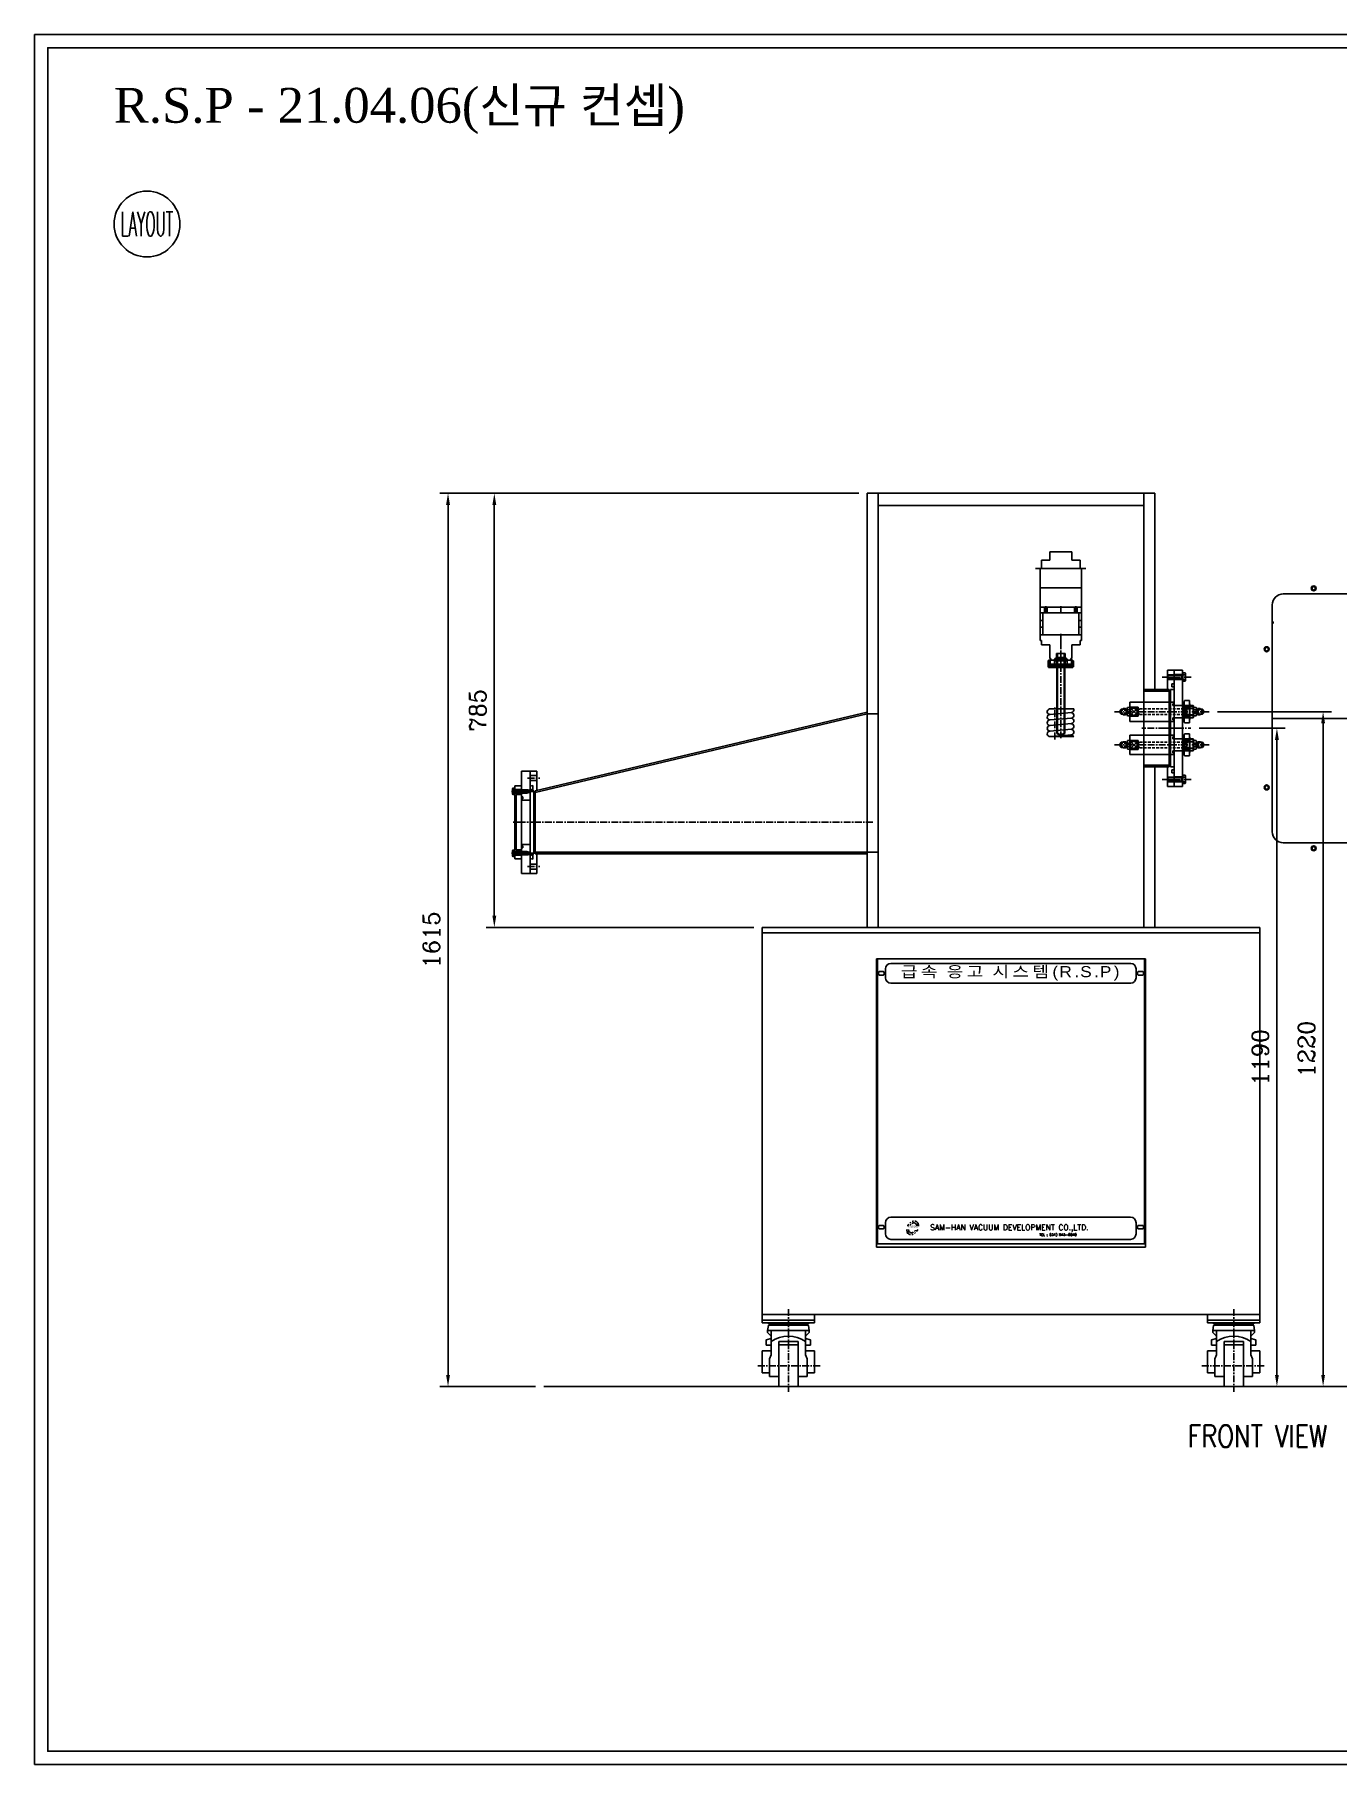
# Model space of a CAD drawing. Extents: x 109308 to 114204, y 60901 to 64142.
# Drawn here: x 109308 to 111663, y 60901 to 64029 of the extents above; entities that cross this region are included whole.
import ezdxf
from ezdxf.enums import TextEntityAlignment as Align

# ---------------------------------------------------------------- set-up
doc = ezdxf.new("R2010")
doc.units = 0
doc.header["$LTSCALE"] = 10
doc.header["$MEASUREMENT"] = 0
for name, pattern in [('CENTER', [2, 1.25, -0.25, 0.25, -0.25]), ('HIDDENX2', [0.75, 0.5, -0.25]), ('PHANTOM', [2.5, 1.25, -0.25, 0.25, -0.25, 0.25, -0.25])]:
    doc.linetypes.add(name, pattern=pattern)
doc.layers.get('0').update_dxf_attribs({"linetype": 'CONTINUOUS'})
doc.layers.get('DEFPOINTS').update_dxf_attribs({"linetype": 'CONTINUOUS'})
for name, color, linetype in [('1', 2, 'CONTINUOUS'), ('BOM-UDEF', 3, 'CONTINUOUS'), ('CL', 1, 'CENTER'), ('HI', 4, 'HIDDENX2'), ('HOL1', 6, 'PHANTOM'), ('IL', 5, 'PHANTOM'), ('LINE', 3, 'CONTINUOUS'), ('NAME', 3, 'CONTINUOUS'), ('RD', 1, 'CONTINUOUS'), ('RE', 1, 'CONTINUOUS'), ('가시적인_것_ISO_', 3, 'CONTINUOUS'), ('가시적인_좁은_것_ISO_', 3, 'CONTINUOUS')]:
    doc.layers.add(name, color=color, linetype=linetype)
doc.styles.add('RO', font='romans.shx')
doc.styles.add('ROMANC', font='romanc.shx')
doc.styles.add('ROMANC_1_0', font='romanc.shx')
doc.styles.get("Standard").update_dxf_attribs({"font": 'romanc.shx', "bigfont": 'whgtxt.shx'})
doc.styles.add('STYLE1', font='@Gulim.ttf')
doc.dimstyles.new('삼한진공', dxfattribs={"dimscale": 0, "dimtxt": 2.5, "dimasz": 2.5, "dimexe": 1, "dimexo": 1, "dimgap": 1, "dimtad": 1, "dimtoh": 1, "dimdec": 4, "dimtxsty": 'RO', "dimcen": 0, "dimclrd": 2, "dimclre": 2, "dimclrt": 3, "dimazin": 3, "dimtp": 0.3, "dimtfac": 0.5, "dimtdec": 4, "dimtofl": 0, "dimtmove": 0, "dimatfit": 3, "dimtolj": 2})

# ---------------------------------------------------------------- blocks, each defined once
blk = doc.blocks.new('A$C2DFC3B60')
for p, q in [((46.4, 174.9), (46.4, 210)), ((58.4, 210), (46.4, 210)), ((58.4, 200.8), (46.4, 200.8)), ((58.4, 194.2), (46.4, 194.2)), ((58.4, 105), (58.4, 210)), ((3.4, 174.9), (49.4, 174.9)), ((3.4, 105), (3.4, 174.9)), ((3.4, 171.9), (49.4, 171.9)), ((49.4, 174.9), (49.4, 105)), ((49.4, 172.7), (51.5, 172.7)), ((51.5, 105), (51.5, 174.9)), ((51.5, 174.9), (58.4, 174.9)), ((54.2, 179.8), (54.2, 185.5)), ((54.2, 179.8), (54.2, 185.5)), ((58.4, 185.5), (54.2, 185.5)), ((58.4, 185.5), (54.2, 185.5)), ((58.4, 179.8), (54.2, 179.8)), ((58.4, 179.8), (54.2, 179.8)), ((3.4, 105), (3.4, 35.1)), ((49.4, 35.1), (49.4, 105)), ((51.5, 105), (51.5, 35.1)), ((58.4, 105), (58.4, 0)), ((3.4, 38.1), (49.4, 38.1)), ((3.4, 35.1), (49.4, 35.1)), ((46.4, 35.1), (46.4, 0)), ((49.4, 37.3), (51.5, 37.3)), ((51.5, 35.1), (58.4, 35.1)), ((58.4, 15.8), (46.4, 15.8)), ((58.4, 9.2), (46.4, 9.2)), ((58.4, 30.2), (54.2, 30.2)), ((58.4, 30.2), (54.2, 30.2)), ((54.2, 30.2), (54.2, 24.5)), ((54.2, 30.2), (54.2, 24.5)), ((58.4, 24.5), (54.2, 24.5)), ((58.4, 24.5), (54.2, 24.5)), ((58.4, 0), (46.4, 0))]:
    blk.add_line(p, q)
at = {"layer": 'CL'}
for p, q in [((59.4, 197.5), (44.9, 197.5)), ((62.4, 105), (0, 105)), ((59.4, 12.5), (44.9, 12.5))]:
    blk.add_line(p, q, dxfattribs=at)
at = {"layer": 'DEFPOINTS', "color": 0, "linetype": 'BYBLOCK'}
for p in [(49.4, 35.1), (51.5, 35.1), (46.4, 0)]:
    blk.add_point(p, dxfattribs=at)
at = {"layer": 'RD'}
for p, q in [((58.4, 201.5), (46.4, 201.5)), ((58.4, 193.5), (46.4, 193.5)), ((58.4, 16.5), (46.4, 16.5)), ((58.4, 8.5), (46.4, 8.5))]:
    blk.add_line(p, q, dxfattribs=at)
blk = doc.blocks.new('A$C5B1021CC')
for p, q in [((96.7, 201.5), (96, 200.8)), ((96, 200.8), (96, 194.2)), ((96, 194.2), (96.7, 193.5)), ((123, 201.5), (96.7, 201.5)), ((96.7, 201.5), (96.7, 193.5)), ((96.7, 193.5), (123, 193.5)), ((123, 210), (108, 210)), ((108, 0), (108, 210)), ((123, 202), (108, 202)), ((123, 193), (108, 193)), ((121.4, 201.5), (121.4, 193.5)), ((123, 0), (123, 210)), ((123.4, 203.4), (123, 203.4)), ((123, 191.7), (123.4, 191.7)), ((123.4, 205), (123.4, 190)), ((127.8, 205), (123.4, 205)), ((127.8, 201.5), (123.4, 201.5)), ((127.8, 193.5), (123.4, 193.5)), ((123.4, 190), (127.8, 190)), ((128.5, 191.7), (128.5, 203.3)), ((10, 137.5), (12, 139.8)), ((10, 137.5), (10, 132.5)), ((10, 132.5), (12, 130.3)), ((12, 139.8), (15, 139.8)), ((12, 139.8), (12, 130.3)), ((12, 130.3), (15, 130.3)), ((15, 139.8), (15.7, 140.5)), ((15, 130.3), (15.7, 129.5)), ((15.7, 140.5), (20.2, 140.5)), ((15.7, 129.5), (20.2, 129.5)), ((21, 139.8), (20.2, 140.5)), ((21, 130.3), (20.2, 129.5)), ((21, 139.8), (23, 139.8)), ((21, 130.3), (23, 130.3)), ((23, 140.8), (23, 129.3)), ((27.5, 142.8), (23.5, 142.8)), ((27.5, 138.3), (23.5, 138.3)), ((27.5, 131.8), (23.5, 131.8)), ((27.5, 127.3), (23.5, 127.3)), ((28, 152.5), (108, 152.5)), ((28, 117.5), (28, 152.5)), ((28, 143.1), (43, 126.9)), ((43, 143.1), (28, 126.9)), ((28, 143.1), (43, 143.1)), ((28, 126.9), (43, 126.9)), ((43, 143.1), (43, 126.9)), ((108, 149.4), (105.7, 149.4)), ((105.7, 149.4), (105.7, 146)), ((105.7, 146), (142.3, 146)), ((123, 152.5), (126, 152.5)), ((123, 145.3), (123.8, 146)), ((123, 146), (123, 145.3)), ((126, 152.5), (126, 135)), ((126, 149), (126, 135)), ((126, 145.3), (136, 145.3)), ((126, 117.5), (126, 135)), ((126, 121), (126, 135)), ((126.5, 155), (135.5, 155)), ((126.5, 143), (135.5, 143)), ((126.5, 127), (135.5, 127)), ((136, 149), (136, 135)), ((136, 121), (136, 135)), ((142.3, 124), (142.3, 146)), ((143, 145.3), (142.3, 146)), ((143, 145.3), (143, 124.8)), ((143.5, 142.8), (147.5, 142.8)), ((143.5, 138.3), (147.5, 138.3)), ((143.5, 131.8), (147.5, 131.8)), ((143.5, 127.3), (147.5, 127.3)), ((148, 140.8), (148, 129.3)), ((150, 139.8), (148, 139.8)), ((150, 130.3), (148, 130.3)), ((150, 139.8), (150.7, 140.5)), ((150, 130.3), (150.7, 129.5)), ((155.2, 140.5), (150.7, 140.5)), ((155.2, 129.5), (150.7, 129.5)), ((156, 139.8), (155.2, 140.5)), ((156, 130.3), (155.2, 129.5)), ((159, 139.8), (156, 139.8)), ((159, 130.3), (156, 130.3)), ((161, 137.5), (159, 139.8)), ((159, 139.8), (159, 130.3)), ((161, 132.5), (159, 130.3)), ((161, 137.5), (161, 132.5)), ((28, 117.5), (108, 117.5)), ((105.7, 124), (142.3, 124)), ((105.7, 120.6), (105.7, 124)), ((108, 120.6), (105.7, 120.6)), ((123, 124), (123, 124.8)), ((123, 124.8), (123.8, 124)), ((123, 117.5), (126, 117.5)), ((126, 124.8), (136, 124.8)), ((126.5, 115), (135.5, 115)), ((126.5, 95), (135.5, 95)), ((143, 124.8), (142.3, 124)), ((10, 77.5), (12, 79.8)), ((10, 77.5), (10, 72.5)), ((10, 72.5), (12, 70.3)), ((12, 79.8), (15, 79.8)), ((12, 79.8), (12, 70.3)), ((12, 70.3), (15, 70.3)), ((15, 79.8), (15.7, 80.5)), ((15, 70.3), (15.7, 69.5)), ((15.7, 80.5), (20.2, 80.5)), ((15.7, 69.5), (20.2, 69.5)), ((21, 79.8), (20.2, 80.5)), ((21, 70.3), (20.2, 69.5)), ((21, 79.8), (23, 79.8)), ((21, 70.3), (23, 70.3)), ((23, 80.8), (23, 69.3)), ((27.5, 82.8), (23.5, 82.8)), ((27.5, 78.3), (23.5, 78.3)), ((27.5, 71.7), (23.5, 71.7)), ((27.5, 67.3), (23.5, 67.3)), ((28, 92.5), (108, 92.5)), ((28, 57.5), (28, 92.5)), ((28, 83.1), (43, 66.9)), ((43, 83.1), (28, 66.9)), ((28, 83.1), (43, 83.1)), ((28, 66.9), (43, 66.9)), ((43, 83.1), (43, 66.9)), ((108, 89.4), (105.7, 89.4)), ((105.7, 89.4), (105.7, 86)), ((105.7, 86), (142.3, 86)), ((105.7, 64), (142.3, 64)), ((105.7, 60.6), (105.7, 64)), ((123, 92.5), (126, 92.5)), ((123, 85.3), (123.8, 86)), ((123, 86), (123, 85.3)), ((123, 64), (123, 64.8)), ((123, 64.8), (123.8, 64)), ((126, 92.5), (126, 75)), ((126, 89), (126, 75)), ((126, 85.3), (136, 85.3)), ((126, 57.5), (126, 75)), ((126, 61), (126, 75)), ((126, 64.8), (136, 64.8)), ((126.5, 83), (135.5, 83)), ((126.5, 67), (135.5, 67)), ((136, 89), (136, 75)), ((136, 61), (136, 75)), ((142.3, 64), (142.3, 86)), ((143, 85.3), (142.3, 86)), ((143, 64.8), (142.3, 64)), ((143, 85.3), (143, 64.8)), ((143.5, 82.8), (147.5, 82.8)), ((143.5, 78.3), (147.5, 78.3)), ((143.5, 71.7), (147.5, 71.7)), ((143.5, 67.3), (147.5, 67.3)), ((148, 80.8), (148, 69.3)), ((150, 79.8), (148, 79.8)), ((150, 70.3), (148, 70.3)), ((150, 79.8), (150.7, 80.5)), ((150, 70.3), (150.7, 69.5)), ((155.2, 80.5), (150.7, 80.5)), ((155.2, 69.5), (150.7, 69.5)), ((156, 79.8), (155.2, 80.5)), ((156, 70.3), (155.2, 69.5)), ((159, 79.8), (156, 79.8)), ((159, 70.3), (156, 70.3)), ((161, 77.5), (159, 79.8)), ((159, 79.8), (159, 70.3)), ((161, 72.5), (159, 70.3)), ((161, 77.5), (161, 72.5)), ((28, 57.5), (108, 57.5)), ((108, 60.6), (105.7, 60.6)), ((123, 57.5), (126, 57.5)), ((126.5, 55), (135.5, 55)), ((96, 15.8), (96.7, 16.5)), ((96, 15.8), (96, 9.2)), ((96.7, 8.5), (96, 9.2)), ((96.7, 8.5), (96.7, 16.5)), ((96.7, 16.5), (123, 16.5)), ((123, 8.5), (96.7, 8.5)), ((123, 17), (108, 17)), ((123, 8), (108, 8)), ((123, 0), (108, 0)), ((121.4, 8.5), (121.4, 16.5)), ((123, 18.4), (123.4, 18.4)), ((123.4, 6.7), (123, 6.7)), ((123.4, 20), (127.8, 20)), ((123.4, 5), (123.4, 20)), ((127.8, 16.5), (123.4, 16.5)), ((127.8, 8.5), (123.4, 8.5)), ((127.8, 5), (123.4, 5)), ((128.5, 18.3), (128.5, 6.7))]:
    blk.add_line(p, q)
at = {"color": 1}
for p, q in [((15, 139.8), (21, 139.8)), ((15, 130.3), (21, 130.3)), ((29, 140.7), (28, 141.7)), ((29, 129.3), (28, 128.3)), ((28.1, 141.6), (40, 141.2)), ((28.1, 128.4), (40, 128.8)), ((40, 141.2), (41.6, 140.2)), ((40, 128.8), (41.6, 129.8)), ((131, 141.2), (129.4, 140.2)), ((131, 128.8), (129.4, 129.8)), ((142.9, 141.6), (131, 141.2)), ((142.9, 128.4), (131, 128.8)), ((142, 140.7), (143, 141.7)), ((142, 129.3), (143, 128.3)), ((156, 139.8), (150, 139.8)), ((156, 130.3), (150, 130.3)), ((15, 79.8), (21, 79.8)), ((15, 70.3), (21, 70.3)), ((29, 80.7), (28, 81.7)), ((29, 69.3), (28, 68.3)), ((28.1, 81.6), (40, 81.2)), ((28.1, 68.4), (40, 68.8)), ((40, 81.2), (41.6, 80.2)), ((40, 68.8), (41.6, 69.8)), ((131, 81.2), (129.4, 80.2)), ((131, 68.8), (129.4, 69.8)), ((142.9, 81.6), (131, 81.2)), ((142.9, 68.4), (131, 68.8)), ((142, 80.7), (143, 81.7)), ((142, 69.3), (143, 68.3)), ((156, 79.8), (150, 79.8)), ((156, 70.3), (150, 70.3))]:
    blk.add_line(p, q, dxfattribs=at)
for centre, radius, start, end in [((125.9, 203.3), 2.57, 317.0873, 42.9127), ((116.5, 197.5), 12, 340.5288, 19.4712), ((125.9, 191.7), 2.57, 317.0873, 42.9127), ((28.3, 140.5), 5.31, 154.9424, 205.0576), ((33.8, 135), 10.8, 162.5077, 197.4923), ((28.3, 129.5), 5.31, 154.9424, 205.0576), ((22.7, 140.5), 5.31, 334.9424, 25.0576), ((17.2, 135), 10.8, 342.5077, 17.4923), ((22.7, 129.5), 5.31, 334.9424, 25.0576), ((162.2, 149), 36.3, 170.4727, 189.5273), ((190.2, 135), 64.2, 172.8473, 187.1527), ((162.2, 121), 36.3, 170.4727, 189.5273), ((99.7, 149), 36.2, 350.4727, 9.5273), ((71.7, 135), 64.2, 352.8473, 7.1527), ((99.7, 121), 36.2, 350.4727, 9.5273), ((148.3, 140.5), 5.31, 154.9424, 205.0576), ((153.8, 135), 10.8, 162.5077, 197.4923), ((148.3, 129.5), 5.31, 154.9424, 205.0576), ((142.7, 140.5), 5.31, 334.9424, 25.0576), ((137.2, 135), 10.8, 342.5077, 17.4923), ((142.7, 129.5), 5.31, 334.9424, 25.0576), ((162.2, 89), 36.3, 170.4727, 189.5273), ((99.7, 89), 36.2, 350.4727, 9.5273), ((28.3, 80.5), 5.31, 154.9424, 205.0576), ((33.8, 75), 10.8, 162.5077, 197.4923), ((28.3, 69.5), 5.31, 154.9424, 205.0576), ((22.7, 80.5), 5.31, 334.9424, 25.0576), ((17.2, 75), 10.8, 342.5077, 17.4923), ((22.7, 69.5), 5.31, 334.9424, 25.0576), ((190.2, 75), 64.2, 172.8473, 187.1527), ((162.2, 61), 36.3, 170.4727, 189.5273), ((71.7, 75), 64.2, 352.8473, 7.1527), ((99.7, 61), 36.2, 350.4727, 9.5273), ((148.3, 80.5), 5.31, 154.9424, 205.0576), ((153.8, 75), 10.8, 162.5077, 197.4923), ((148.3, 69.5), 5.31, 154.9424, 205.0576), ((142.7, 80.5), 5.31, 334.9424, 25.0576), ((137.2, 75), 10.8, 342.5077, 17.4923), ((142.7, 69.5), 5.31, 334.9424, 25.0576), ((125.9, 18.3), 2.57, 317.0873, 42.9127), ((116.5, 12.5), 12, 340.5288, 19.4712), ((125.9, 6.7), 2.57, 317.0873, 42.9127)]:
    blk.add_arc(centre, radius, start, end)
at = {"layer": 'CL'}
for p, q in [((138.5, 197.5), (86, 197.5)), ((0, 135), (171, 135)), ((93, 105), (138, 105)), ((0, 75), (171, 75)), ((138.5, 12.5), (86, 12.5))]:
    blk.add_line(p, q, dxfattribs=at)
at = {"layer": 'HI'}
for p, q in [((10, 137.5), (23, 137.5)), ((10, 132.5), (23, 132.5)), ((29, 140.7), (43, 140.2)), ((29, 140.7), (29, 129.3)), ((29, 129.3), (43, 129.8)), ((40, 141.2), (40, 128.8)), ((133, 140.2), (43, 140.2)), ((43, 140.2), (44.5, 137.6)), ((43, 129.8), (44.5, 132.4)), ((133, 129.8), (43, 129.8)), ((128, 140.2), (126.5, 137.6)), ((128, 129.8), (126.5, 132.4)), ((142, 140.7), (128, 140.2)), ((128, 140.2), (128, 129.8)), ((142, 129.3), (128, 129.8)), ((131, 141.2), (131, 128.8)), ((142, 140.7), (142, 129.3)), ((161, 137.5), (148, 137.5)), ((161, 132.5), (148, 132.5)), ((10, 77.5), (23, 77.5)), ((10, 72.5), (23, 72.5)), ((29, 80.7), (43, 80.2)), ((29, 80.7), (29, 69.3)), ((29, 69.3), (43, 69.8)), ((40, 81.2), (40, 68.8)), ((133, 80.2), (43, 80.2)), ((43, 80.2), (44.5, 77.6)), ((43, 69.8), (44.5, 72.4)), ((133, 69.8), (43, 69.8)), ((128, 80.2), (126.5, 77.6)), ((128, 69.8), (126.5, 72.4)), ((142, 80.7), (128, 80.2)), ((128, 80.2), (128, 69.8)), ((142, 69.3), (128, 69.8)), ((131, 81.2), (131, 68.8)), ((142, 80.7), (142, 69.3)), ((161, 77.5), (148, 77.5)), ((161, 72.5), (148, 72.5))]:
    blk.add_line(p, q, dxfattribs=at)
at = {"layer": 'RD', "color": 1}
for p, q in [((96, 200.8), (121.4, 200.8)), ((96, 194.2), (121.4, 194.2)), ((121.4, 200.8), (122.6, 201.5)), ((121.4, 194.2), (122.6, 193.5)), ((96, 15.8), (121.4, 15.8)), ((96, 9.2), (121.4, 9.2)), ((121.4, 15.8), (122.6, 16.5)), ((121.4, 9.2), (122.6, 8.5))]:
    blk.add_line(p, q, dxfattribs=at)
at = {"layer": 'RE'}
for p, q in [((123, 145.3), (143, 145.3)), ((123, 124.8), (143, 124.8)), ((123, 85.3), (143, 85.3)), ((123, 64.8), (143, 64.8))]:
    blk.add_line(p, q, dxfattribs=at)
blk = doc.blocks.new('AN-237')
at = {"color": 7}
for p, q in [((-46.19, 0), (-46.19, -2.6)), ((-42.66, 0), (-42.66, -2.6)), ((42.66, 0), (42.66, -2.6)), ((46.19, 0), (46.19, -2.6)), ((-46.19, -2.6), (-42.66, -2.6)), ((42.66, -2.6), (46.19, -2.6))]:
    blk.add_line(p, q, dxfattribs=at)
blk = doc.blocks.new('A$C77567018')
for p, q in [((5, 185), (5, 0)), ((21, 185), (5, 185)), ((21, 0), (21, 185)), ((5, 151.5), (5.5, 151)), ((5, 145.5), (5.5, 146)), ((5, 132.5), (21, 132.5)), ((5.5, 151), (5.5, 146)), ((5.5, 151), (17.5, 151)), ((5.5, 146), (17.5, 146)), ((15, 151.5), (15, 145.5)), ((17.5, 151), (17.5, 146)), ((17.5, 151), (18.9, 148.5)), ((17.5, 146), (18.9, 148.5)), ((5, 52.5), (21, 52.5)), ((5, 39.5), (5.5, 39)), ((5, 33.5), (5.5, 34)), ((5.5, 34), (5.5, 39)), ((5.5, 39), (17.5, 39)), ((5.5, 34), (17.5, 34)), ((15, 33.5), (15, 39.5)), ((17.5, 34), (17.5, 39)), ((17.5, 39), (18.9, 36.5)), ((17.5, 34), (18.9, 36.5)), ((21, 0), (5, 0))]:
    blk.add_line(p, q)
at = {"layer": 'CL'}
for p, q in [((0, 148.5), (26, 148.5)), ((0, 92.5), (26, 92.5)), ((0, 36.5), (26, 36.5))]:
    blk.add_line(p, q, dxfattribs=at)
at = {"layer": 'DEFPOINTS', "color": 0, "linetype": 'BYBLOCK'}
for p in [(21, 185), (21, 0)]:
    blk.add_point(p, dxfattribs=at)
at = {"layer": 'RD'}
for p, q in [((5, 151.5), (15, 151.5)), ((5, 145.5), (15, 145.5)), ((15, 151.5), (15.9, 151)), ((15, 145.5), (15.9, 146)), ((5, 39.5), (15, 39.5)), ((5, 33.5), (15, 33.5)), ((15, 39.5), (15.9, 39)), ((15, 33.5), (15.9, 34))]:
    blk.add_line(p, q, dxfattribs=at)
at = {"xscale": -1, "rotation": 90}
blk.add_blockref('AN-237', (5, 92.5), dxfattribs=at)
blk = doc.blocks.new('A$C1D393EFE')
for p, q in [((3.3, 132), (15.3, 132)), ((3.3, 132), (3.3, 66)), ((3.3, 125.1), (15.3, 125.1)), ((15.3, 116), (15.3, 132)), ((3.3, 118.8), (15.3, 118.8)), ((5.8, 106), (3.3, 108.5)), ((5.8, 116), (15.3, 116)), ((5.8, 66), (5.8, 116)), ((5.8, 66), (5.8, 116)), ((15.3, 66), (15.3, 116)), ((3.3, 0), (3.3, 66)), ((5.8, 66), (5.8, 16)), ((5.8, 66), (5.8, 16)), ((15.3, 66), (15.3, 16)), ((5.8, 26), (3.3, 23.5)), ((3.3, 13.1), (15.3, 13.1)), ((3.3, 6.8), (15.3, 6.8)), ((5.8, 16), (15.3, 16)), ((15.3, 16), (15.3, 0)), ((3.3, 0), (15.3, 0))]:
    blk.add_line(p, q)
at = {"layer": 'CL'}
for p, q in [((0, 122), (18.7, 122)), ((0.5, 66), (17.5, 66)), ((0, 10), (20.7, 10))]:
    blk.add_line(p, q, dxfattribs=at)
at = {"layer": 'DEFPOINTS', "color": 0, "linetype": 'BYBLOCK'}
for p in [(3.3, 132), (3.3, 132), (15.3, 132), (5.8, 106), (15.3, 116), (5.8, 66), (3.3, 23.5), (3.3, 0)]:
    blk.add_point(p, dxfattribs=at)
blk = doc.blocks.new('HS_BOM', base_point=(7564.1, 11526.9))
at = {"layer": 'BOM-UDEF'}
blk.add_circle((7564.1, 11526.9), 0.25, dxfattribs=at)
blk = doc.blocks.new('SAFWEF')
for p, q in [((0, 11.2), (9, 11.2)), ((0, 11.2), (0, -11.2)), ((0, 7.6), (9, 7.6)), ((9, -11.2), (9, 11.2)), ((0, -7.7), (9, -7.7)), ((0, -11.2), (9, -11.2))]:
    blk.add_line(p, q)
blk = doc.blocks.new('SDGT4E5')
for p, q in [((-23, -2), (-23, 9)), ((-23, 9), (-22, 9)), ((-22, -3), (-22, 10)), ((22, 10), (-22, 10)), ((-20.7, 3), (20.7, 3)), ((-20.7, 3), (-20.7, 0)), ((-20.7, 0), (20.7, 0)), ((-20.2, 10), (-19.4, 9.2)), ((-20.2, 3), (-19.4, 3.8)), ((-19.4, 9.2), (-19.4, 3.8)), ((-7.7, -3), (-7.7, 0)), ((7.7, -3), (7.7, 0)), ((20.2, 10), (19.4, 9.2)), ((19.4, 9.2), (19.4, 3.8)), ((20.2, 3), (19.4, 3.8)), ((20.7, 3), (20.7, 0)), ((22, -3), (22, 10)), ((23, 9), (22, 9)), ((23, -2), (23, 9)), ((-22, -2), (-23, -2)), ((22, -3), (-22, -3)), ((22, -2), (23, -2))]:
    blk.add_line(p, q)
at = {"color": 1}
for p, q in [((-20.2, 10), (-20.2, 3)), ((20.2, 10), (20.2, 3))]:
    blk.add_line(p, q, dxfattribs=at)
at = {"layer": 'CL'}
blk.add_line((0, -4.3), (0, 11.3), dxfattribs=at)
blk = doc.blocks.new('SDT34RTEW')
for p, q in [((-7.5, 0), (-7.5, -143.2)), ((-7.5, 0), (7.5, 0)), ((-6, 0), (-6, -143.4)), ((6, 0), (6, -143.4)), ((7.5, 0), (7.5, -143.2)), ((-1.5, -150), (-1.5, -148)), ((-1.5, -150), (1.5, -150)), ((0, -150), (-0.6, -147.2)), ((0, -150), (0.6, -147.2)), ((1.5, -150), (1.5, -148))]:
    blk.add_line(p, q)
for centre, radius, start, end in [((-5.5, -143.2), 2, 180, 252.5424), ((-7, -151.7), 6.6, 33.8882, 82.3375), ((-5, -143.4), 1, 180, 246.4218), ((-7.3, -153.1), 8.98, 41.2022, 77.5079), ((7.3, -153.1), 8.98, 102.4921, 138.7978), ((7, -151.7), 6.6, 97.6625, 146.1118), ((5, -143.4), 1, 293.5782, 0), ((5.5, -143.2), 2, 287.4576, 0)]:
    blk.add_arc(centre, radius, start, end)
at = {"layer": 'CL'}
blk.add_line((0, -153), (0, 3), dxfattribs=at)
blk = doc.blocks.new('A$C5EEA2638')
for p, q in [((0, 40), (5, 40)), ((0, 0), (0, 40)), ((5, 0), (5, 40)), ((0, 26), (5, 26)), ((0, 14), (5, 14)), ((0, 0), (5, 0))]:
    blk.add_line(p, q)
blk = doc.blocks.new('A$C5DA91086')
for p, q in [((0, 12), (0, 2)), ((75, 12), (0, 12)), ((75, 2), (0, 2)), ((8.4, 12), (8.4, 2)), ((12.6, 12), (12.6, 2)), ((62.4, 12), (62.4, 2)), ((66.6, 12), (66.6, 2)), ((75, 12), (75, 2))]:
    blk.add_line(p, q)
at = {"layer": 'CL'}
for p, q in [((10.5, 14), (10.5, 0)), ((37.5, 14), (37.5, 0)), ((64.5, 14), (64.5, 0))]:
    blk.add_line(p, q, dxfattribs=at)
at = {"layer": 'RD'}
for p, q in [((8, 12), (8, 2)), ((13, 12), (13, 2)), ((62, 12), (62, 2)), ((67, 12), (67, 2))]:
    blk.add_line(p, q, dxfattribs=at)
blk = doc.blocks.new('A$C74223D4E')
for p, q in [((10, 129), (10, 126)), ((11, 130), (104, 130)), ((105, 129), (105, 126)), ((11, 125), (104, 125)), ((17.3, 94.2), (26.5, 96.9)), ((17.3, 94.2), (17.3, 84.6)), ((21.3, 120.1), (20, 111)), ((20, 111), (20, 107.3)), ((20, 111), (95, 111)), ((20, 107.3), (26.5, 101)), ((21.3, 123), (21.3, 125)), ((21.3, 123), (93.7, 123)), ((22.3, 121), (92.7, 121)), ((26.5, 111), (26.5, 66.9)), ((88.5, 111), (88.5, 66.9)), ((95, 107.3), (88.5, 101)), ((97.7, 94.2), (88.5, 96.9)), ((93.7, 123), (93.7, 125)), ((93.7, 120.1), (95, 111)), ((95, 111), (95, 107.3)), ((97.7, 94.2), (97.7, 84.6)), ((10, 73.6), (10, 35.6)), ((26.5, 74.6), (11, 74.6)), ((26.5, 84.6), (17.3, 84.6)), ((23.5, 59.7), (26.5, 66.9)), ((40, 91), (40, 84)), ((40, 91), (75, 91)), ((40, 84), (40, 11)), ((74, 85), (41, 85)), ((75, 91), (75, 84)), ((75, 84), (75, 11)), ((88.5, 84.6), (97.7, 84.6)), ((104, 74.6), (88.5, 74.6)), ((88.5, 66.9), (91.5, 59.7)), ((105, 73.6), (105, 35.6)), ((23.5, 34.6), (11, 34.6)), ((23.5, 59.7), (23.5, 28)), ((91.5, 59.7), (91.5, 28)), ((104, 34.6), (91.5, 34.6)), ((40, 28), (23.5, 28)), ((74, 10), (41, 10)), ((91.5, 28), (75, 28))]:
    blk.add_line(p, q)
for centre, radius, start, end in [((11, 129), 1, 90, 180), ((11, 126), 1, 180, 270), ((104, 129), 1, 0, 90), ((104, 126), 1, 270, 0), ((22.3, 120), 1, 90, 172.1076), ((57.5, 47.9), 53.1, 54.2641, 125.7359), ((92.7, 120), 1, 7.8924, 90), ((11, 73.6), 1, 90, 180), ((41, 84), 1, 90, 180), ((74, 84), 1, 0, 90), ((104, 73.6), 1, 0, 90), ((11, 35.6), 1, 180, 270), ((104, 35.6), 1, 270, 0), ((41, 11), 1, 180, 270), ((74, 11), 1, 270, 0)]:
    blk.add_arc(centre, radius, start, end)
at = {"layer": 'CL'}
for p, q in [((57.5, 150), (57.5, 0)), ((115, 47.5), (0, 47.5))]:
    blk.add_line(p, q, dxfattribs=at)
blk = doc.blocks.new('*D19')
at = {"color": 2}
for p, q in [((110798.3, 63199.4), (110124.3, 63199.4)), ((110139.3, 63178.4), (110139.3, 62435.4)), ((110608.3, 62414.4), (110124.3, 62414.4))]:
    blk.add_line(p, q, dxfattribs=at)
for points in [[(110135.8, 63178.4), (110142.8, 63178.4), (110139.3, 63199.4)], [(110135.8, 62435.4), (110142.8, 62435.4), (110139.3, 62414.4)]]:
    blk.add_solid(points, dxfattribs=at)
at = {"layer": 'DEFPOINTS', "color": 0}
for p in [(110813.3, 63199.4), (110139.3, 62414.4), (110623.3, 62414.4)]:
    blk.add_point(p, dxfattribs=at)
at = {"color": 3, "insert": (110109.3, 62806.9), "char_height": 30, "attachment_point": 5, "rotation": 90}
blk.add_mtext('\\A2;785', dxfattribs=at)
blk = doc.blocks.new('*D20')
at = {"color": 2}
for p, q in [((110798.3, 63199.4), (110040.6, 63199.4)), ((110055.6, 63178.4), (110055.6, 61605.4)), ((110213.7, 61584.4), (110040.6, 61584.4))]:
    blk.add_line(p, q, dxfattribs=at)
for points in [[(110052.1, 63178.4), (110059.1, 63178.4), (110055.6, 63199.4)], [(110052.1, 61605.4), (110059.1, 61605.4), (110055.6, 61584.4)]]:
    blk.add_solid(points, dxfattribs=at)
at = {"layer": 'DEFPOINTS', "color": 0}
for p in [(110813.3, 63199.4), (110055.6, 61584.4), (110228.7, 61584.4)]:
    blk.add_point(p, dxfattribs=at)
at = {"color": 3, "insert": (110025.6, 62391.9), "char_height": 30, "attachment_point": 5, "rotation": 90}
blk.add_mtext('\\A2;1615', dxfattribs=at)
blk = doc.blocks.new('*D21')
at = {"color": 2}
for p, q in [((111446.3, 62804.4), (111652.5, 62804.4)), ((111637.5, 62783.4), (111637.5, 61605.4)), ((111588.3, 61584.4), (111652.5, 61584.4))]:
    blk.add_line(p, q, dxfattribs=at)
for points in [[(111634, 62783.4), (111641, 62783.4), (111637.5, 62804.4)], [(111634, 61605.4), (111641, 61605.4), (111637.5, 61584.4)]]:
    blk.add_solid(points, dxfattribs=at)
at = {"layer": 'DEFPOINTS', "color": 0}
for p in [(111431.3, 62804.4), (111573.3, 61584.4), (111637.5, 61584.4)]:
    blk.add_point(p, dxfattribs=at)
at = {"color": 3, "insert": (111607.5, 62194.4), "char_height": 30, "attachment_point": 5, "rotation": 90}
blk.add_mtext('\\A2;1220', dxfattribs=at)
blk = doc.blocks.new('33CSS')
blk.add_line((109464.5, 63272.7), (109174.5, 63272.7))
at = {"layer": '가시적인_것_ISO_'}
for p, q in [((109194.5, 63497.7), (109444.5, 63497.7)), ((109174.5, 63067.7), (109174.5, 63477.7)), ((109444.5, 63047.7), (109194.5, 63047.7))]:
    blk.add_line(p, q, dxfattribs=at)
for centre, radius in [((109249.5, 63507.7), 4.5), ((109249.5, 63507.7), 3.32), ((109164.5, 63397.7), 4.5), ((109164.5, 63397.7), 3.32), ((109164.5, 63147.7), 4.5), ((109164.5, 63147.7), 3.32), ((109249.5, 63037.7), 4.5), ((109249.5, 63037.7), 3.32)]:
    blk.add_circle(centre, radius, dxfattribs=at)
for centre, radius, start, end in [((109194.5, 63477.7), 20, 90, 180), ((109174.5, 63445.7), 1.62, 270, 90), ((109194.5, 63067.7), 20, 180, 270)]:
    blk.add_arc(centre, radius, start, end, dxfattribs=at)
at = {"layer": '가시적인_좁은_것_ISO_'}
for centre, radius, start, end in [((109249.5, 63507.7), 4, 260, 170), ((109174.5, 63445.7), 2, 280, 90), ((109164.5, 63397.7), 4, 260, 170), ((109164.5, 63147.7), 4, 260, 170), ((109249.5, 63037.7), 4, 260, 170)]:
    blk.add_arc(centre, radius, start, end, dxfattribs=at)
blk = doc.blocks.new('*D18')
at = {"color": 2}
for p, q in [((111413.3, 62774.4), (111569, 62774.4)), ((111554, 62753.4), (111554, 61605.4)), ((111395.6, 61584.4), (111569, 61584.4))]:
    blk.add_line(p, q, dxfattribs=at)
for points in [[(111550.5, 62753.4), (111557.5, 62753.4), (111554, 62774.4)], [(111550.5, 61605.4), (111557.5, 61605.4), (111554, 61584.4)]]:
    blk.add_solid(points, dxfattribs=at)
at = {"layer": 'DEFPOINTS', "color": 0}
for p in [(111398.3, 62774.4), (111380.6, 61584.4), (111554, 61584.4)]:
    blk.add_point(p, dxfattribs=at)
at = {"color": 3, "insert": (111524, 62179.4), "char_height": 30, "attachment_point": 5, "rotation": 90}
blk.add_mtext('\\A2;1190', dxfattribs=at)

msp = doc.modelspace()

# ---------------------------------------------------------------- linework, layer by layer
for p, q in [((110813.349, 63199.402), (110833.349, 63199.402)), ((110813.349, 62414.402), (110813.349, 63199.402)), ((110833.349, 62414.402), (110833.349, 63199.402)), ((110833.349, 63199.402), (111313.349, 63199.402)), ((110833.349, 63177.402), (110833.349, 63199.402)), ((110833.349, 63177.402), (111313.349, 63177.402)), ((111333.349, 63199.402), (111313.349, 63199.402)), ((111313.349, 62414.402), (111313.349, 63199.402)), ((111313.349, 63199.402), (111313.349, 63177.402)), ((111333.349, 62844.302), (111333.349, 63199.402)), ((111143.349, 63093.402), (111143.349, 63078.402)), ((111143.349, 63093.402), (111183.349, 63093.402)), ((111183.349, 63093.402), (111183.349, 63078.402)), ((111125.849, 63063.402), (111117.849, 63063.402)), ((111125.849, 63028.402), (111125.849, 63063.402)), ((111125.849, 63063.402), (111200.849, 63063.402)), ((111128.349, 63078.402), (111143.349, 63078.402)), ((111128.349, 63063.402), (111128.349, 63078.402)), ((111198.349, 63063.402), (111128.349, 63063.402)), ((111183.349, 63078.402), (111198.349, 63078.402)), ((111198.349, 63078.402), (111198.349, 63063.402)), ((111200.849, 63063.402), (111208.849, 63063.402)), ((111200.849, 63028.402), (111200.849, 63063.402)), ((111125.849, 63009.902), (111125.849, 63028.402)), ((111200.849, 63028.402), (111125.849, 63028.402)), ((111125.849, 63028.402), (111200.849, 63028.402)), ((111200.849, 63009.902), (111200.849, 63028.402)), ((111125.849, 62993.402), (111125.849, 63009.402)), ((111200.849, 62993.402), (111125.849, 62993.402)), ((111200.849, 62993.402), (111200.849, 63009.402)), ((111125.849, 62943.402), (111125.849, 62933.402)), ((111125.849, 62943.402), (111200.849, 62943.402)), ((111125.849, 62933.402), (111128.349, 62933.402)), ((111128.349, 62925.402), (111128.349, 62933.402)), ((111198.349, 62925.402), (111198.349, 62933.402)), ((111198.349, 62933.402), (111200.849, 62933.402)), ((111200.849, 62943.402), (111200.849, 62933.402)), ((111143.349, 62925.402), (111128.349, 62925.402)), ((111143.349, 62925.402), (111143.349, 62900.402)), ((111143.349, 62900.402), (111145.349, 62900.402)), ((111144.099, 62897.402), (111143.349, 62896.652)), ((111143.349, 62896.652), (111143.349, 62888.152)), ((111144.099, 62897.402), (111145.349, 62897.402)), ((111145.349, 62900.402), (111145.349, 62897.402)), ((111155.749, 62902.402), (111152.049, 62899.402)), ((111152.049, 62887.402), (111152.049, 62899.402)), ((111152.049, 62899.402), (111174.649, 62899.402)), ((111155.749, 62909.402), (111155.749, 62902.402)), ((111163.349, 62909.402), (111155.749, 62909.402)), ((111155.749, 62902.402), (111170.949, 62902.402)), ((111170.949, 62909.402), (111163.349, 62909.402)), ((111170.949, 62909.402), (111170.949, 62902.402)), ((111170.949, 62902.402), (111174.649, 62899.402)), ((111174.649, 62887.402), (111174.649, 62899.402)), ((111181.349, 62900.402), (111181.349, 62897.402)), ((111183.349, 62900.402), (111181.349, 62900.402)), ((111182.599, 62897.402), (111181.349, 62897.402)), ((111182.599, 62897.402), (111183.349, 62896.652)), ((111182.599, 62897.402), (111183.349, 62896.652)), ((111183.349, 62925.402), (111198.349, 62925.402)), ((111183.349, 62925.402), (111183.349, 62900.402)), ((111183.349, 62896.652), (111183.349, 62888.152)), ((111144.099, 62887.402), (111143.349, 62888.152)), ((111182.599, 62887.402), (111144.099, 62887.402)), ((111182.599, 62887.402), (111183.349, 62888.152)), ((110813.349, 62803.402), (110213.349, 62661.402)), ((110813.349, 62547.402), (110813.349, 62803.402)), ((111186.766, 62809.402), (111142.673, 62809.402)), ((111143.386, 62799.479), (111182.441, 62802.895)), ((110813.349, 62800.319), (110213.349, 62658.319)), ((110813.349, 62800.402), (110833.349, 62800.402)), ((111143.386, 62789.44), (111182.441, 62792.857)), ((111143.386, 62779.402), (111182.441, 62782.819)), ((111143.386, 62769.364), (111182.441, 62772.781)), ((111163.349, 62761.072), (111144.258, 62759.402)), ((111186.701, 62759.402), (111144.258, 62759.402)), ((111163.349, 62761.072), (111182.441, 62762.743)), ((110216.349, 62696.902), (110204.349, 62696.902)), ((110204.349, 62696.902), (110204.349, 62511.902)), ((110204.349, 62688.902), (110216.349, 62688.902)), ((110204.349, 62679.902), (110216.349, 62679.902)), ((110216.349, 62696.902), (110216.349, 62662.112)), ((111333.349, 62414.402), (111333.349, 62704.502)), ((110172.796, 62666.176), (110172.349, 62665.402)), ((110172.349, 62665.402), (110172.349, 62655.402)), ((110172.349, 62655.402), (110172.796, 62654.628)), ((110172.796, 62666.176), (110176.349, 62666.176)), ((110172.796, 62663.289), (110176.349, 62663.289)), ((110172.796, 62657.515), (110176.349, 62657.515)), ((110176.349, 62654.628), (110172.796, 62654.628)), ((110176.349, 62666.176), (110176.349, 62654.628)), ((110176.349, 62663.402), (110195.808, 62663.402)), ((110195.808, 62657.402), (110176.349, 62657.402)), ((110178.349, 62663.402), (110178.349, 62657.402)), ((110195.808, 62663.402), (110195.808, 62657.402)), ((110195.808, 62663.402), (110196.349, 62662.861)), ((110196.349, 62657.943), (110195.808, 62657.402)), ((110196.349, 62662.861), (110196.349, 62657.943)), ((110204.349, 62669.802), (110208.849, 62671.008)), ((110204.349, 62664.302), (110208.849, 62663.096)), ((110210.849, 62661.552), (110204.349, 62661.552)), ((110208.849, 62671.008), (110208.849, 62663.096)), ((110210.849, 62661.552), (110210.849, 62547.252)), ((110213.349, 62659.452), (110210.849, 62659.452)), ((110213.349, 62547.252), (110213.349, 62661.402)), ((110172.796, 62554.176), (110172.349, 62553.402)), ((110172.349, 62553.402), (110172.349, 62543.402)), ((110172.796, 62554.176), (110176.349, 62554.176)), ((110176.349, 62554.176), (110176.349, 62542.628)), ((110172.349, 62543.402), (110172.796, 62542.628)), ((110172.796, 62551.289), (110176.349, 62551.289)), ((110172.796, 62545.515), (110176.349, 62545.515)), ((110176.349, 62542.628), (110172.796, 62542.628)), ((110176.349, 62551.402), (110195.808, 62551.402)), ((110195.808, 62545.402), (110176.349, 62545.402)), ((110178.349, 62551.402), (110178.349, 62545.402)), ((110195.808, 62551.402), (110195.808, 62545.402)), ((110195.808, 62551.402), (110196.349, 62550.861)), ((110196.349, 62545.943), (110195.808, 62545.402)), ((110196.349, 62550.861), (110196.349, 62545.943)), ((110210.849, 62547.252), (110204.349, 62547.252)), ((110204.349, 62544.502), (110208.849, 62545.708)), ((110204.349, 62539.002), (110208.849, 62537.796)), ((110204.349, 62528.902), (110216.349, 62528.902)), ((110208.849, 62537.796), (110208.849, 62545.708)), ((110213.349, 62549.352), (110210.849, 62549.352)), ((110813.349, 62550.402), (110213.349, 62550.402)), ((110813.349, 62547.402), (110213.349, 62547.402)), ((110216.349, 62547.252), (110213.349, 62547.252)), ((110216.349, 62547.252), (110216.349, 62511.902)), ((110813.349, 62550.402), (110833.349, 62550.402)), ((110204.349, 62519.902), (110216.349, 62519.902)), ((110216.349, 62511.902), (110204.349, 62511.902)), ((110623.349, 62414.402), (110623.349, 61704.402)), ((110623.349, 62414.402), (111523.349, 62414.402)), ((110623.349, 62404.402), (111523.349, 62404.402)), ((110813.349, 62414.402), (110833.349, 62414.402)), ((111193.349, 62414.402), (111173.349, 62414.402)), ((111523.349, 62414.402), (111523.349, 61704.402)), ((110830.349, 62357.402), (110830.349, 61836.402)), ((110830.349, 62357.402), (111316.349, 62357.402)), ((110831.849, 62357.402), (111314.849, 62357.402)), ((110831.849, 62127.402), (110831.849, 62357.402)), ((110831.849, 62357.402), (111314.849, 62357.402)), ((111314.849, 62357.402), (111314.849, 62127.402)), ((111316.349, 62357.402), (111316.349, 61836.402)), ((110831.849, 61842.402), (110831.849, 62127.402)), ((111314.849, 62127.402), (111314.849, 61842.402)), ((110830.349, 61836.402), (111316.349, 61836.402)), ((111314.849, 61842.402), (110831.849, 61842.402)), ((111523.349, 61714.402), (110623.349, 61714.402)), ((110718.349, 61704.402), (110718.349, 61714.402)), ((111428.349, 61704.402), (111428.349, 61714.402)), ((110623.349, 61704.402), (110718.349, 61704.402)), ((111523.349, 61704.402), (111428.349, 61704.402)), ((110228.701, 61584.402), (112962.305, 61584.402))]:
    msp.add_line(p, q)
at = {"color": 1}
for p, q in [((111144.099, 62897.402), (111144.099, 62887.402)), ((111182.599, 62897.402), (111182.599, 62887.402))]:
    msp.add_line(p, q, dxfattribs=at)
at = {"color": 21}
for points in [[(113785.27, 60901.072), (113785.27, 64028.644), (109308.238, 64028.644), (109308.238, 60901.072)], [(113761.456, 60924.886), (113761.456, 64004.83), (109332.052, 64004.83), (109332.052, 60924.886)]]:
    msp.add_lwpolyline(points, close=True, dxfattribs=at)
msp.add_circle((109511.421, 63686.117), 59.535, dxfattribs=at)
for centre, radius, start, end in [((111143.822, 62804.536), 5, 103.283121, 275), ((111182.005, 62797.838), 5, 275, 95), ((111182.005, 62807.876), 5, 275, 17.766479), ((111143.822, 62794.498), 5, 95, 275), ((111143.822, 62784.459), 5, 95, 275), ((111143.822, 62774.421), 5, 95, 275), ((111182.005, 62787.8), 5, 275, 95), ((111182.005, 62777.762), 5, 275, 95), ((111182.005, 62767.724), 5, 275, 95), ((111143.822, 62764.383), 5, 95, 275), ((111182.005, 62757.685), 5, 20.080287, 95), ((110174.903, 62664.732), 2.554, 145.591013, 214.408987), ((110174.903, 62656.072), 2.554, 145.591013, 214.408987), ((110182.37, 62660.402), 10, 163.219857, 196.780143), ((110174.903, 62552.732), 2.554, 145.591013, 214.408987), ((110174.903, 62544.072), 2.554, 145.591013, 214.408987), ((110182.37, 62548.402), 10, 163.219857, 196.780143)]:
    msp.add_arc(centre, radius, start, end)
at = {"layer": '1'}
for p, q in [((110846.349, 61860.402), (110846.349, 61880.402)), ((110856.349, 61890.402), (111289.349, 61890.402)), ((111299.349, 61880.402), (111299.349, 61860.402)), ((111289.349, 61850.402), (110856.349, 61850.402))]:
    msp.add_line(p, q, dxfattribs=at)
msp.add_lwpolyline([(110856.349, 62349.402), (111289.349, 62349.402, -0.41421356), (111299.349, 62339.402), (111299.349, 62323.402, -0.41421356), (111289.349, 62313.402), (110856.349, 62313.402, -0.41421356), (110846.349, 62323.402), (110846.349, 62339.402, -0.41421356)], format="xyb", close=True, dxfattribs=at)
for centre, start, end in [((110856.349, 61880.402), 90, 180), ((111289.349, 61880.402), 0, 90), ((110856.349, 61860.402), 180, 270), ((111289.349, 61860.402), 270, 0)]:
    msp.add_arc(centre, 10, start, end, dxfattribs=at)
at = {"layer": 'CL'}
for p, q in [((111163.349, 62945.402), (111163.349, 62931.402)), ((111163.349, 62935.068), (111163.349, 62884.358)), ((111163.349, 62929.902), (111163.349, 62899.902)), ((111152.455, 62754.402), (111152.455, 62814.402)), ((110199.349, 62684.402), (110221.349, 62684.402)), ((110170.349, 62660.402), (110198.349, 62660.402)), ((110221.349, 62604.402), (110199.349, 62604.402)), ((110823.349, 62604.402), (110203.349, 62604.402)), ((110170.349, 62548.402), (110198.349, 62548.402)), ((110199.349, 62524.402), (110221.349, 62524.402))]:
    msp.add_line(p, q, dxfattribs=at)
at = {"layer": 'DEFPOINTS', "color": 0, "linetype": 'BYBLOCK'}
for p in [(111128.349, 62933.402), (111198.349, 62933.402), (111152.049, 62899.402), (111155.749, 62902.402), (111155.749, 62902.402), (111170.949, 62902.402), (111170.949, 62902.402), (111174.649, 62899.402), (111174.649, 62899.402)]:
    msp.add_point(p, dxfattribs=at)
at = {"layer": 'HOL1'}
for p, q in [((110835.05, 62334.607), (110842.649, 62334.607)), ((111311.649, 62334.607), (111303.05, 62334.607)), ((110835.05, 62328.107), (110842.649, 62328.107)), ((111311.649, 62328.107), (111303.05, 62328.107)), ((110835.05, 61875.652), (110842.649, 61875.652)), ((110835.05, 61869.152), (110842.649, 61869.152)), ((111311.649, 61875.652), (111303.05, 61875.652)), ((111311.649, 61869.152), (111303.05, 61869.152))]:
    msp.add_line(p, q, dxfattribs=at)
for centre, start, end in [((110838.849, 62331.357), 139.458398, 220.541602), ((110838.849, 62331.357), 319.458398, 40.541602), ((111306.849, 62331.357), 139.458398, 220.541602), ((111307.849, 62331.357), 319.458398, 40.541602), ((110838.849, 61872.402), 139.458398, 220.541602), ((110838.849, 61872.402), 319.458398, 40.541602), ((111306.849, 61872.402), 139.458398, 220.541602), ((111307.849, 61872.402), 319.458398, 40.541602)]:
    msp.add_arc(centre, 5, start, end, dxfattribs=at)
at = {"layer": 'IL'}
for centre, radius, start, end in [((110888.742, 61864.238), 0.527, 0, 180), ((110888.742, 61864.238), 0.527, 180, 0), ((110888.742, 61864.238), 0.265, 0, 180), ((110888.742, 61864.238), 0.265, 180, 0), ((110902.503, 61877.034), 0.527, 0, 180), ((110902.503, 61877.034), 0.527, 180, 0), ((110902.503, 61877.034), 0.265, 0, 180), ((110902.503, 61877.034), 0.265, 180, 0), ((110905.203, 61879.3), 0.527, 0, 180), ((110905.203, 61879.3), 0.527, 180, 0), ((110905.203, 61879.3), 0.265, 0, 180), ((110905.203, 61879.3), 0.265, 180, 0), ((110886.042, 61861.972), 0.527, 0, 180), ((110886.042, 61861.972), 0.527, 180, 0), ((110886.042, 61861.972), 0.265, 0, 180), ((110886.042, 61861.972), 0.265, 180, 0)]:
    msp.add_arc(centre, radius, start, end, dxfattribs=at)
for major_axis, ratio, start_param, end_param in [((6.584, 11.404), 0.72, 2.22354605, 4.84756028), ((6.584, 11.404), 0.72, -0.91806987, 1.70599089), ((4.741, 8.211), 0.71111111, 2.32443749, 4.73790124), ((4.741, 8.211), 0.71111111, -0.81718865, 1.59634208)]:
    msp.add_ellipse((110895.622, 61871.261), major_axis=major_axis, ratio=ratio, start_param=start_param, end_param=end_param, dxfattribs=at)
at = {"layer": 'RD'}
for p, q in [((110178.349, 62662.861), (110177.412, 62663.402)), ((110178.349, 62657.943), (110177.412, 62657.402)), ((110196.349, 62662.861), (110178.349, 62662.861)), ((110196.349, 62657.943), (110178.349, 62657.943)), ((110178.349, 62550.861), (110177.412, 62551.402)), ((110178.349, 62545.943), (110177.412, 62545.402)), ((110196.349, 62550.861), (110178.349, 62550.861)), ((110196.349, 62545.943), (110178.349, 62545.943))]:
    msp.add_line(p, q, dxfattribs=at)

# ---------------------------------------------------------------- block references
for name, p in [('33CSS', (2370.936, -480.288)), ('A$C5B1021CC', (111260.349, 62669.402)), ('A$C2DFC3B60', (111309.928, 62669.402)), ('A$C77567018', (110183.349, 62511.902)), ('A$C1D393EFE', (110173.085, 62538.402)), ('A$C74223D4E', (110613.349, 61574.402))]:
    msp.add_blockref(name, p)
at = {"extrusion": (0, 0, -1), "zscale": -1}
for name, p in [('A$C5DA91086', (-111200.849, 62981.402)), ('A$C5EEA2638', (-111130.849, 62943.402)), ('A$C5EEA2638', (-111200.849, 62943.402))]:
    msp.add_blockref(name, p, dxfattribs=at)
at = {"xscale": -1}
for name, p in [('SDGT4E5', (111163.349, 62887.402)), ('SDT34RTEW', (111163.349, 62909.402)), ('A$C74223D4E', (111533.349, 61574.402))]:
    msp.add_blockref(name, p, dxfattribs=at)
at = {"xscale": -1, "rotation": 270}
msp.add_blockref('SAFWEF', (111163.349, 62887.402), dxfattribs=at)
at = {"layer": 'BOM-UDEF'}
for p in [(110174.349, 62664.402), (110174.349, 62552.402)]:
    msp.add_blockref('HS_BOM', p, dxfattribs=at)

# ---------------------------------------------------------------- texts
at = {"color": 2, "style": 'RO', "width": 0.405674}
msp.add_text('LAYOUT', height=43.9033, dxfattribs=at).set_placement((109463.892, 63664.313), (109558.881, 63664.313), align=Align.FIT)
at = {"color": 3, "style": 'RO', "width": 0.8}
msp.add_text('FRONT VIEW', height=40, dxfattribs=at).set_placement((111518.902, 61494.719), align=Align.MIDDLE)
at = {"color": 0, "linetype": 'CONTINUOUS', "insert": (109451.337, 63932.287), "char_height": 63, "width": 1802.35929, "attachment_point": 1}
msp.add_mtext('\\pt378;{\\fBatang|b0|i0|c129|p18;\\C3;R.S.P - 21.04.06(신규 컨셉)}', dxfattribs=at)
at = {"insert": (111072.849, 62331.402), "char_height": 20, "width": 458.76525, "attachment_point": 5, "style": 'ROMANC'}
msp.add_mtext('{\\fGulim|b0|i0|c129|p50;\\W1.2;\\T1.2;\\C2;급속 응고 시스템(R.S.P)}', dxfattribs=at)
at = {"layer": 'IL', "style": 'STYLE1', "width": 0.6}
msp.add_text('SAM VAC', height=4.2138, dxfattribs=at).set_placement((110895.622, 61871.261), align=Align.CENTER)
at = {"layer": 'LINE', "color": 2, "style": 'ROMANC'}
msp.add_text('TEL ; 031) 943-8040', height=4.5, dxfattribs=at).set_placement((111124.572, 61856.725))
at = {"layer": 'NAME', "color": 2, "style": 'ROMANC_1_0'}
msp.add_text('SAM-HAN VACUUM DEVELOPMENT CO.,LTD.', height=10, dxfattribs=at).set_placement((110927.166, 61866.985))

# ---------------------------------------------------------------- dimensions: what is measured, and where the dimension line sits
for base, p1, p2, picture, middle in [((110055.577, 61584.402), (110813.349, 63199.402), (110228.701, 61584.402), '*D20', (110025.577, 62391.902)), ((110139.333, 62414.402), (110813.349, 63199.402), (110623.349, 62414.402), '*D19', (110109.333, 62806.902)), ((111637.523, 61584.402), (111431.349, 62804.402), (111573.335, 61584.402), '*D21', (111607.523, 62194.402)), ((111553.988, 61584.402), (111398.349, 62774.402), (111380.571, 61584.402), '*D18', (111523.988, 62179.402))]:
    dim = msp.add_linear_dim(base=base, p1=p1, p2=p2, angle=90, dimstyle='삼한진공', override={"dimscale": 15, "dimtxt": 2, "dimasz": 1.4, "dimtoh": 0, "dimdec": 2, "dimtxsty": 'STANDARD', "dimadec": 2, "dimazin": 2, "dimtdec": 2, "dimtofl": 1})
    dim.commit()
    dim.dimension.update_dxf_attribs({"geometry": picture, "text_midpoint": middle})

doc.saveas('drawing.dxf')
